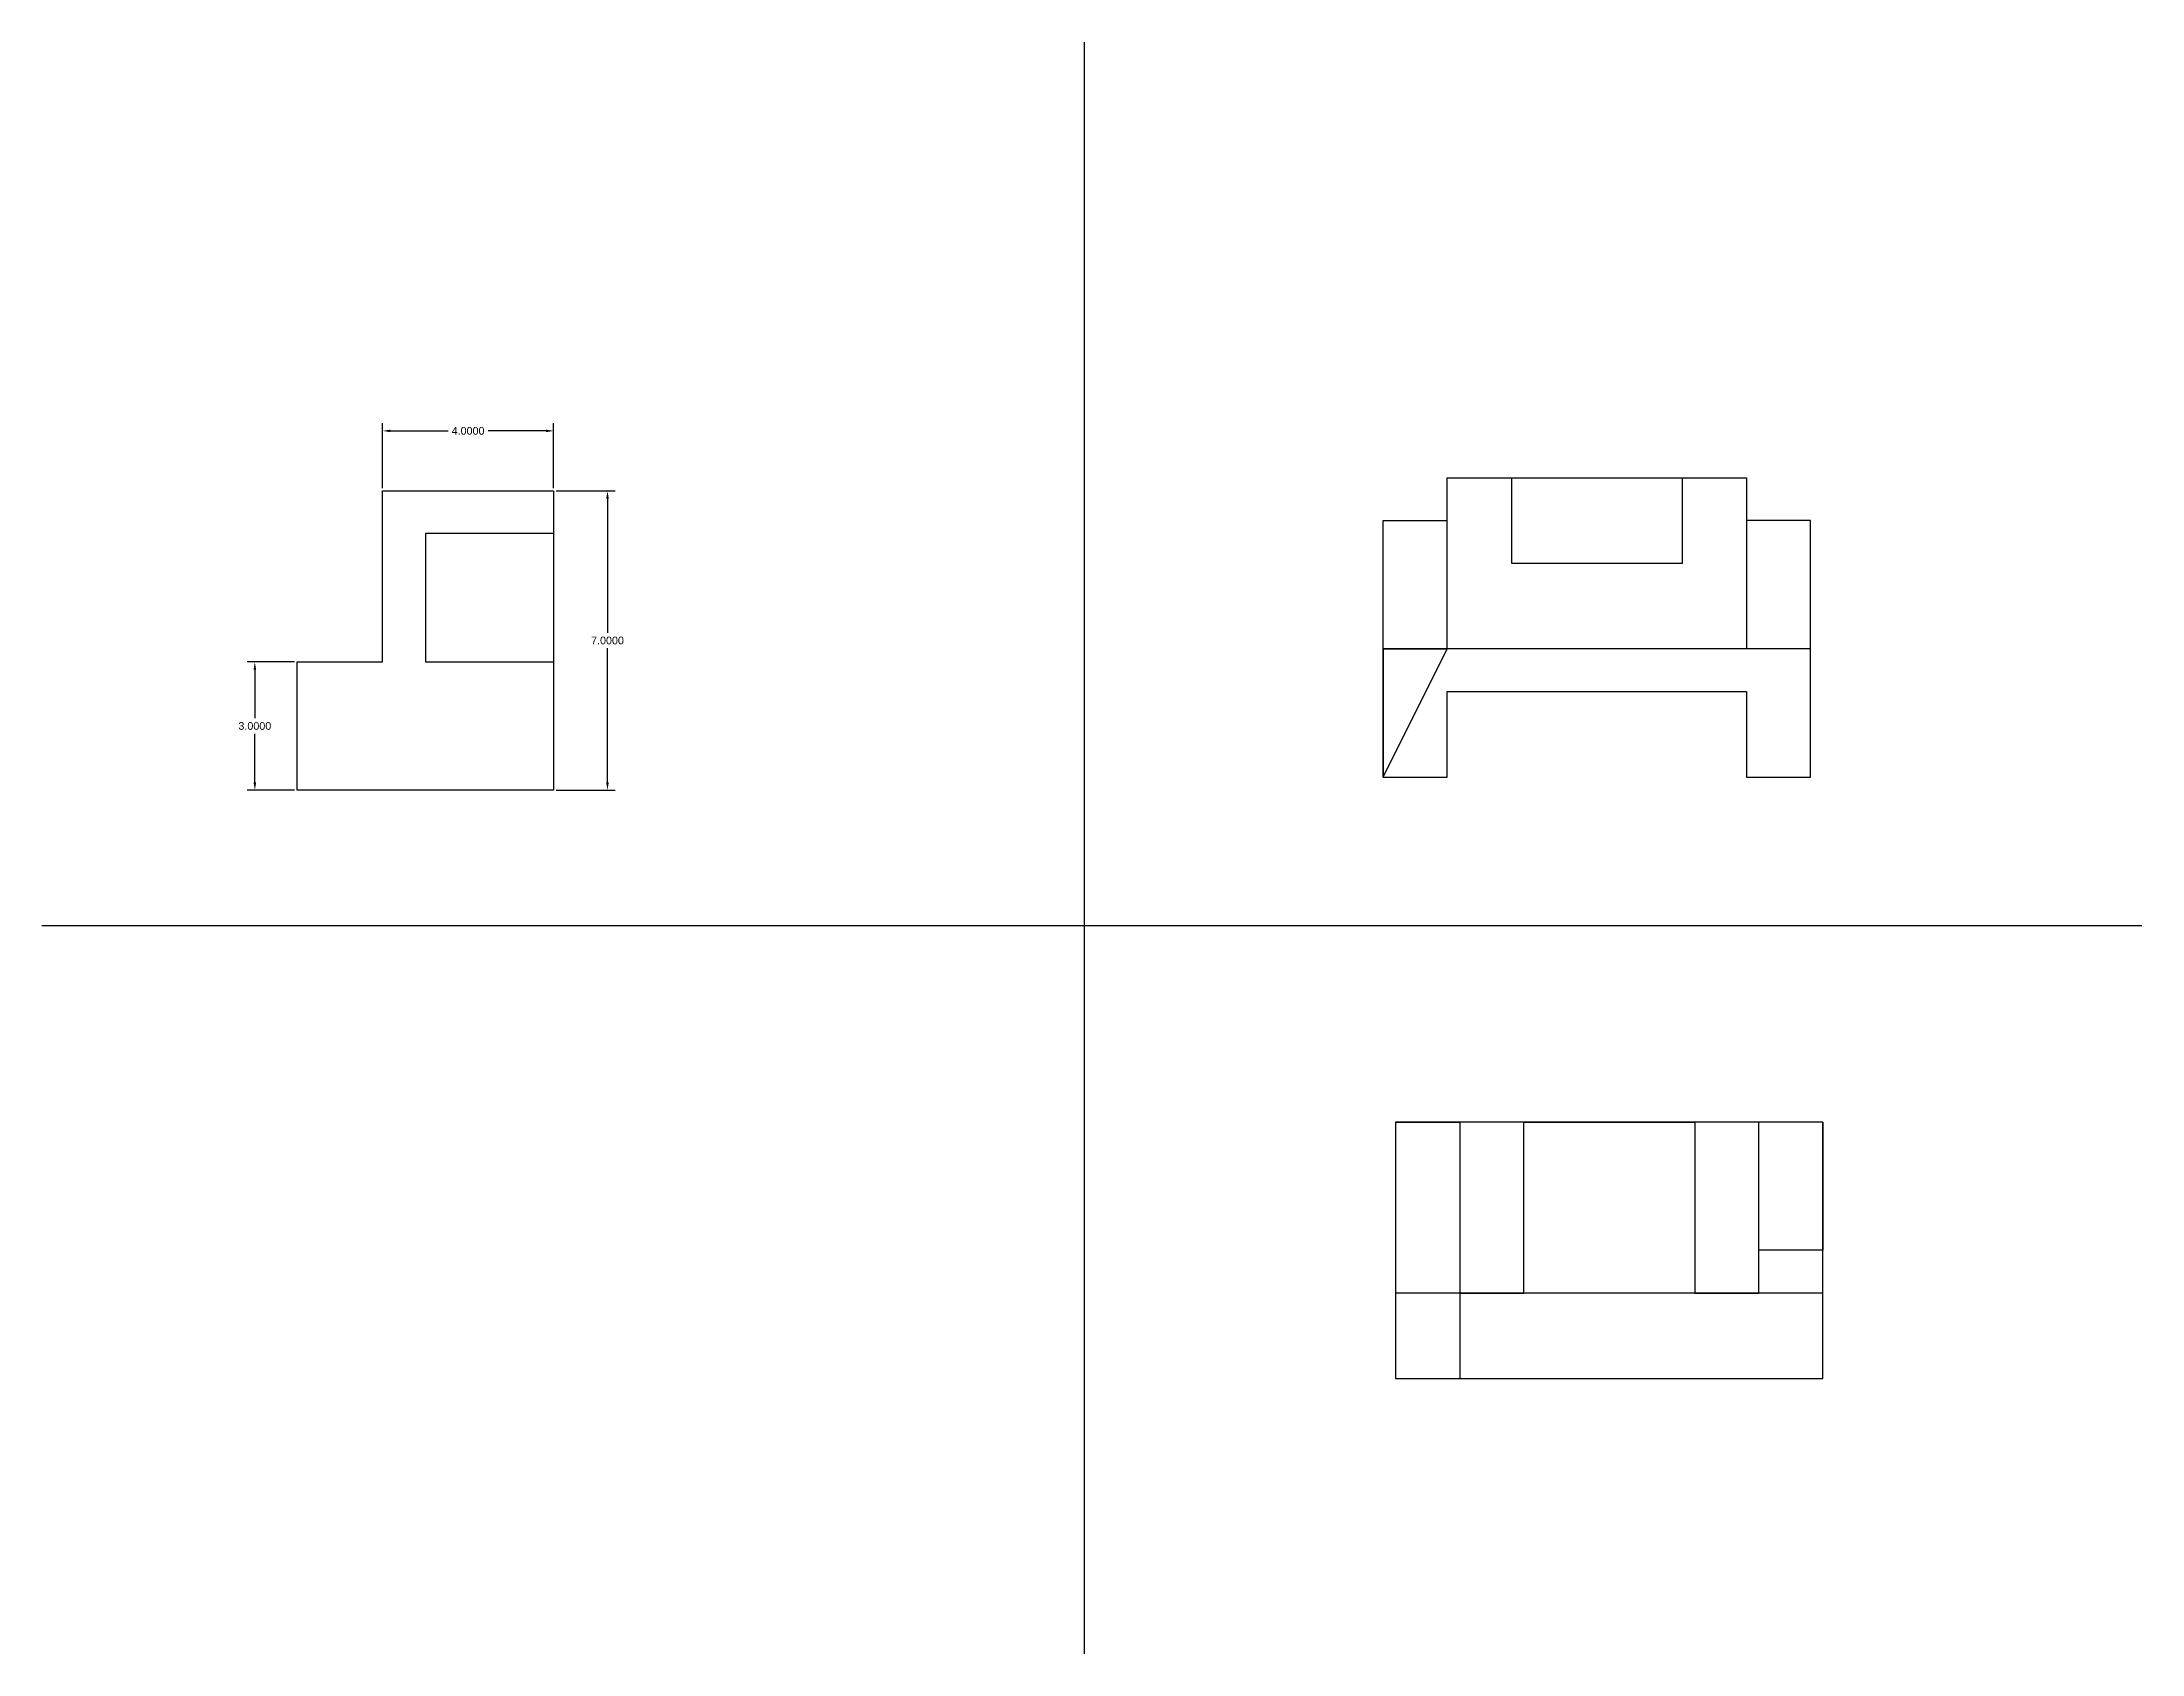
# Model space of a CAD drawing. Header units: inches. Extents: x 50 to 187, y 37 to 175.
# Drawn here: x 50.37 to 99.5, y 37.52 to 75.23 of the extents above; entities that cross this region are included whole.
import ezdxf

# ---------------------------------------------------------------- set-up
doc = ezdxf.new("R2010")
doc.units = ezdxf.units.IN
doc.header["$MEASUREMENT"] = 0
doc.styles.get("Standard").update_dxf_attribs({"font": 'arial.ttf'})
doc.dimstyles.get("Standard").update_dxf_attribs({"dimtxt": 0.18, "dimasz": 0.18, "dimexe": 0.18, "dimexo": 0.0625, "dimgap": 0.09, "dimtad": 0, "dimtih": 1, "dimtoh": 1, "dimdec": 4, "dimzin": 0, "dimdsep": 46, "dimtxsty": 'Standard', "dimcen": 0.09, "dimadec": 0, "dimazin": 0, "dimtfac": 1, "dimtdec": 4, "dimtofl": 0, "dimtmove": 0, "dimatfit": 3, "dimfxl": 1, "dimtolj": 1, "dimtzin": 0, "dimarcsym": 0})

# ---------------------------------------------------------------- blocks, each defined once
blk = doc.blocks.new('*D13')
at = {"color": 0, "lineweight": -2, "transparency": 16777216}
for p, q in [((58.336, 64.794), (58.336, 66.316)), ((58.516, 66.136), (59.869, 66.136)), ((62.156, 66.136), (60.803, 66.136)), ((62.336, 64.794), (62.336, 66.316))]:
    blk.add_line(p, q, dxfattribs=at)
at = {"color": 0, "transparency": 16777216}
for points in [[(58.516, 66.166), (58.516, 66.106), (58.336, 66.136)], [(62.156, 66.166), (62.156, 66.106), (62.336, 66.136)]]:
    blk.add_solid(points, dxfattribs=at)
at = {"layer": 'Defpoints', "color": 0, "transparency": 16777216}
for p in [(62.336, 66.136), (58.336, 64.732), (62.336, 64.732)]:
    blk.add_point(p, dxfattribs=at)
at = {"color": 0, "transparency": 16777216, "insert": (60.336, 66.136), "char_height": 0.18, "attachment_point": 5}
blk.add_mtext('\\A1;4.0000', dxfattribs=at)
blk = doc.blocks.new('*D14')
at = {"color": 0, "lineweight": -2, "transparency": 16777216}
for p, q in [((62.399, 64.732), (63.778, 64.732)), ((63.598, 64.552), (63.598, 61.414)), ((63.598, 57.912), (63.598, 61.05)), ((62.399, 57.732), (63.778, 57.732))]:
    blk.add_line(p, q, dxfattribs=at)
at = {"color": 0, "transparency": 16777216}
for points in [[(63.568, 64.552), (63.628, 64.552), (63.598, 64.732)], [(63.568, 57.912), (63.628, 57.912), (63.598, 57.732)]]:
    blk.add_solid(points, dxfattribs=at)
at = {"layer": 'Defpoints', "color": 0, "transparency": 16777216}
for p in [(62.336, 64.732), (62.336, 57.732), (63.598, 57.732)]:
    blk.add_point(p, dxfattribs=at)
at = {"color": 0, "transparency": 16777216, "insert": (63.598, 61.232), "char_height": 0.18, "attachment_point": 5}
blk.add_mtext('\\A1;7.0000', dxfattribs=at)
blk = doc.blocks.new('*D15')
at = {"color": 0, "lineweight": -2, "transparency": 16777216}
for p, q in [((56.274, 60.732), (55.167, 60.732)), ((55.347, 60.552), (55.347, 59.414)), ((55.347, 57.912), (55.347, 59.05)), ((56.274, 57.732), (55.167, 57.732))]:
    blk.add_line(p, q, dxfattribs=at)
at = {"color": 0, "transparency": 16777216}
for points in [[(55.317, 60.552), (55.377, 60.552), (55.347, 60.732)], [(55.317, 57.912), (55.377, 57.912), (55.347, 57.732)]]:
    blk.add_solid(points, dxfattribs=at)
at = {"layer": 'Defpoints', "color": 0, "transparency": 16777216}
for p in [(56.336, 60.732), (55.347, 57.732), (56.336, 57.732)]:
    blk.add_point(p, dxfattribs=at)
at = {"color": 0, "transparency": 16777216, "insert": (55.347, 59.232), "char_height": 0.18, "attachment_point": 5}
blk.add_mtext('\\A1;3.0000', dxfattribs=at)

msp = doc.modelspace()

# ---------------------------------------------------------------- linework, layer by layer
for p, q in [((74.7521, 75.23319), (74.7521, 54.56732)), ((83.24733, 61.03894), (83.24733, 65.03894)), ((83.24733, 65.03894), (90.24733, 65.03894)), ((83.24733, 65.03894), (84.74733, 65.03894)), ((84.74733, 65.03894), (84.74733, 63.03894)), ((88.74733, 63.03894), (88.74733, 65.03894)), ((90.24733, 65.03894), (90.24733, 61.03894)), ((58.3363, 60.73163), (58.3363, 64.73163)), ((58.3363, 64.73163), (62.3363, 64.73163)), ((62.3363, 64.73163), (62.3363, 57.73163)), ((62.3363, 64.73163), (62.3363, 63.73163)), ((81.74733, 58.03894), (81.74733, 64.03894)), ((81.74733, 64.03894), (83.24733, 64.03894)), ((91.74733, 64.03894), (90.24733, 64.03894)), ((91.74733, 58.03894), (91.74733, 64.03894)), ((62.3363, 63.73163), (59.3363, 63.73163)), ((59.3363, 63.73163), (59.3363, 60.73163)), ((84.74733, 63.03894), (88.74733, 63.03894)), ((91.74733, 61.03894), (81.74733, 61.03894)), ((81.74733, 61.03894), (81.74733, 58.03894)), ((81.74733, 61.03894), (83.24733, 61.03894)), ((81.74733, 58.03894), (83.24733, 61.03894)), ((91.74733, 58.03894), (91.74733, 61.03894)), ((56.3363, 57.73163), (56.3363, 60.73163)), ((56.3363, 60.73163), (58.3363, 60.73163)), ((59.3363, 60.73163), (62.3363, 60.73163)), ((83.24733, 58.03894), (83.24733, 60.03894)), ((83.24733, 60.03894), (90.24733, 60.03894)), ((90.24733, 60.03894), (90.24733, 58.03894)), ((81.74733, 58.03894), (83.24733, 58.03894)), ((81.74733, 58.03894), (83.24733, 58.03894)), ((90.24733, 58.03894), (91.74733, 58.03894)), ((62.3363, 57.73163), (56.3363, 57.73163)), ((50.36713, 54.56732), (99.50102, 54.56732)), ((74.7521, 54.56732), (74.7521, 37.52288)), ((82.03669, 49.96721), (82.03669, 43.96721)), ((92.03669, 49.96721), (82.03669, 49.96721)), ((82.03669, 49.96721), (83.53669, 49.96721)), ((83.53669, 49.96721), (83.53669, 45.96721)), ((85.03669, 45.96721), (85.03669, 49.96721)), ((85.03669, 49.96721), (89.03669, 49.96721)), ((89.03669, 49.96721), (89.03669, 45.96721)), ((90.53669, 45.96721), (90.53669, 49.96721)), ((92.03669, 43.96721), (92.03669, 49.96721)), ((92.03669, 49.96721), (92.03669, 46.96721)), ((92.03669, 46.96721), (90.53669, 46.96721)), ((83.53669, 45.96721), (82.03669, 45.96721)), ((92.03669, 45.96721), (83.53669, 45.96721)), ((83.53669, 45.96721), (83.53669, 43.96721)), ((83.53669, 45.96721), (85.03669, 45.96721)), ((89.03669, 45.96721), (90.53669, 45.96721)), ((92.03669, 43.96721), (92.03669, 45.96721)), ((82.03669, 43.96721), (92.03669, 43.96721))]:
    msp.add_line(p, q)

# ---------------------------------------------------------------- dimensions: what is measured, and where the dimension line sits
dim = msp.add_linear_dim(base=(62.3363, 66.13626), p1=(58.3363, 64.73163), p2=(62.3363, 64.73163), dimstyle='Standard')
dim.commit()
dim.dimension.update_dxf_attribs({"geometry": '*D13', "text_midpoint": (60.3363, 66.13626)})
for base, p1, p2, picture, middle in [((63.59803, 57.73163), (62.3363, 64.73163), (62.3363, 57.73163), '*D14', (63.59803, 61.23163)), ((55.34732, 57.73163), (56.3363, 60.73163), (56.3363, 57.73163), '*D15', (55.34732, 59.23163))]:
    dim = msp.add_linear_dim(base=base, p1=p1, p2=p2, angle=90, dimstyle='Standard')
    dim.commit()
    dim.dimension.update_dxf_attribs({"geometry": picture, "text_midpoint": middle})

doc.saveas('drawing.dxf')
